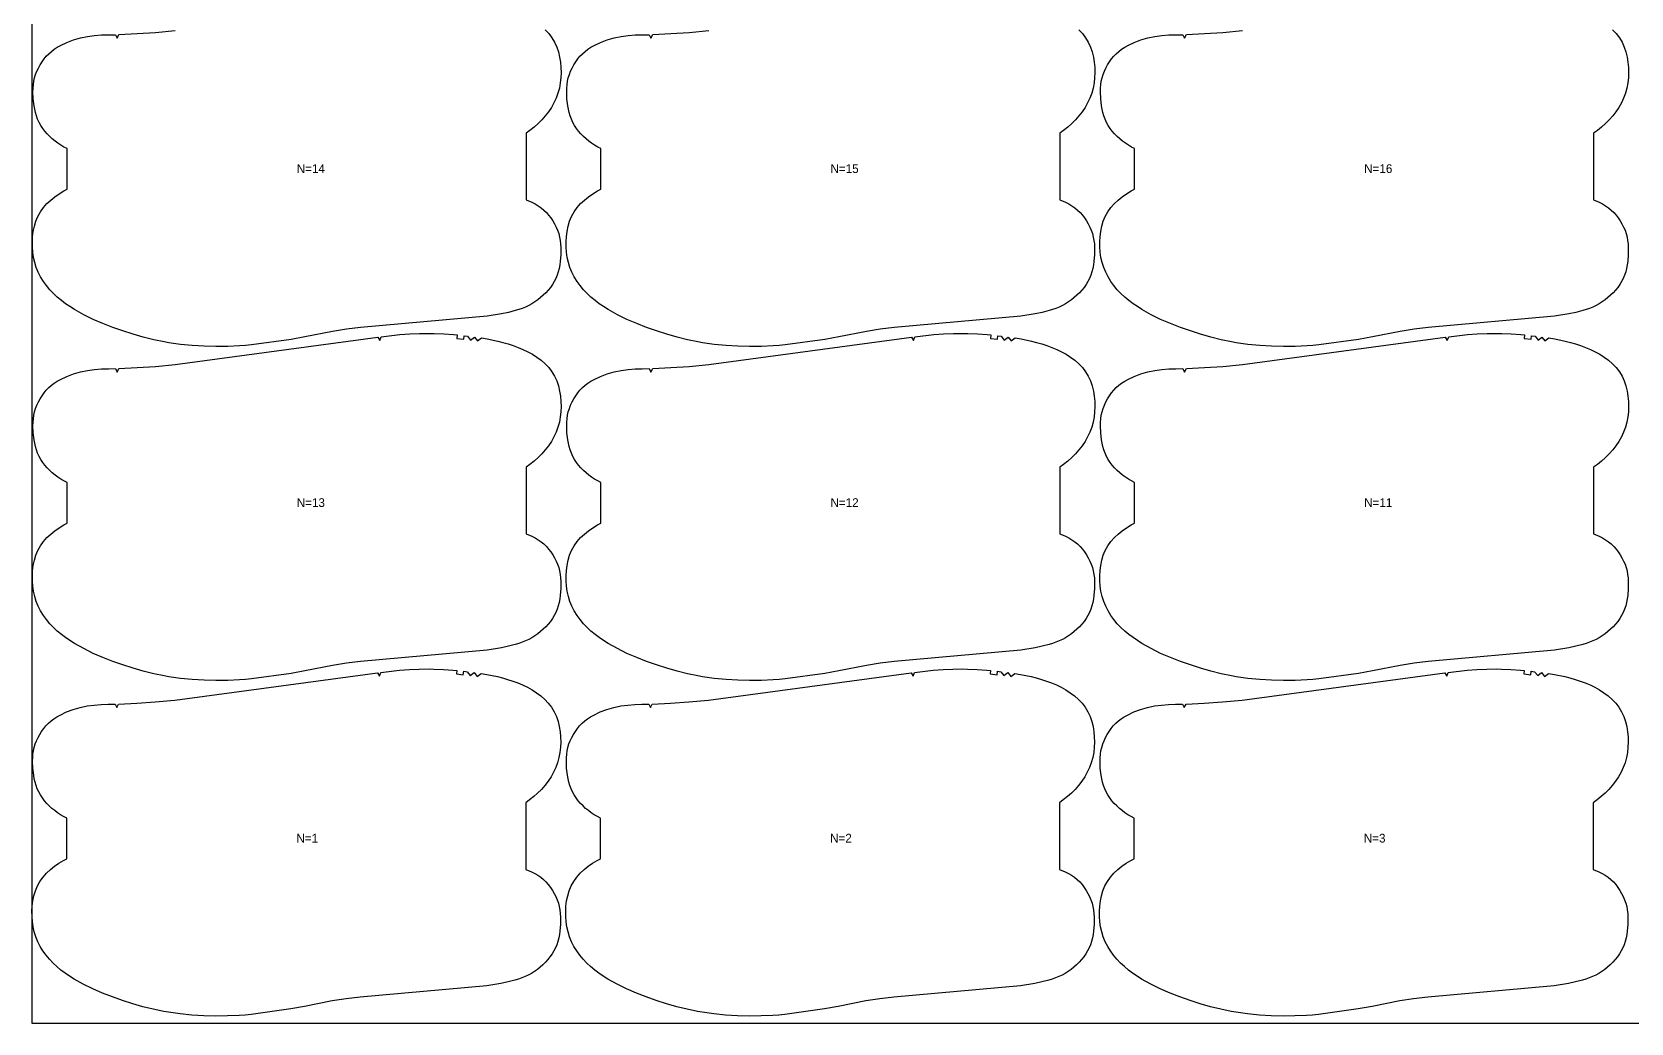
# Model space of a CAD drawing. Header units: inches. Extents: x 0 to 2044, y -95 to 1069.
# Drawn here: x 0 to 917, y -95 to 473 of the extents above; entities that cross this region are included whole.
import ezdxf

# ---------------------------------------------------------------- set-up
doc = ezdxf.new("R2010")
doc.units = ezdxf.units.IN

msp = doc.modelspace()

# ---------------------------------------------------------------- linework, layer by layer
at = {"layer": '1'}
for points in [[(-0.2087, -94.9028), (2044.4475, -94.9028), (2044.4475, 1069.0008), (-0.2087, 1069.0008), (-0.2087, -94.9028)], [(241.3655, 299.8598), (243.5704, 299.6671), (243.3197, 297.6828), (247.2881, 297.1814), (247.5389, 299.1656), (249.5231, 298.9149), (251.2566, 296.6799), (253.4915, 298.4134), (255.225, 296.1785), (257.46, 297.912), (260.8331, 297.3581), (266.8126, 296.1025), (269.7756, 295.3545), (272.7133, 294.5165), (275.6169, 293.58), (278.4787, 292.5288), (281.288, 291.3463), (284.03, 290.0212), (286.6851, 288.5459), (289.2383, 286.9099), (291.6732, 285.0983), (293.9493, 283.1032), (296.0263, 280.9206), (297.8661, 278.5361), (299.4096, 275.965), (300.65, 273.2332), (301.6047, 270.3964), (302.3072, 267.4871), (302.7872, 264.5329), (303.0633, 261.5547), (303.1471, 258.5719), (303.0283, 255.5821), (302.693, 252.6091), (302.1339, 249.6731), (301.3372, 246.7816), (300.3014, 243.9702), (299.035, 241.248), (297.5589, 238.6307), (295.889, 236.1193), (294.0451, 233.7294), (292.0429, 231.4677), (289.9012, 229.33), (287.6399, 227.3114), (285.2783, 225.406), (283.1471, 223.8367), (283.1471, 185.614), (286.372, 184.2006), (288.2011, 183.2526), (289.9688, 182.2103), (291.6518, 181.0579), (293.2269, 179.7797), (294.6753, 178.368), (296.0044, 176.8383), (297.2259, 175.2141), (298.3516, 173.5188), (299.3883, 171.7709), (300.3201, 169.9747), (301.1265, 168.1297), (301.7868, 166.2353), (302.2877, 164.2908), (302.6423, 162.3097), (302.8712, 160.3059), (302.9954, 158.2927), (302.9877, 154.268), (302.6604, 150.2573), (302.3792, 148.2627), (302.0023, 146.2836), (301.5092, 144.3327), (300.8794, 142.4228), (300.1064, 140.5832), (299.1911, 138.8004), (298.145, 137.0787), (296.9798, 135.4223), (295.707, 133.8355), (294.3384, 132.3225), (292.8855, 130.8876), (291.3599, 129.535), (289.7542, 128.2564), (288.086, 127.0731), (286.3552, 125.9916), (284.5617, 125.0187), (282.7076, 124.1579), (280.803, 123.3983), (278.8604, 122.7264), (276.8921, 122.1279), (272.9062, 121.1027), (268.8804, 120.2569), (260.762, 118.8645), (188.1992, 112.3132), (180.1569, 111.4199), (172.1578, 110.1943), (156.2889, 107.0355), (148.329, 105.5943), (125.5792, 102.4218), (122.2031, 102.0956), (118.8176, 101.8614), (112.0402, 101.5689), (105.2575, 101.5), (98.4734, 101.6628), (91.6999, 102.0675), (84.9535, 102.7397), (78.2358, 103.6915), (75.5511, 104.1673), (69.5669, 105.3985), (63.63, 106.8644), (57.7577, 108.5451), (51.9422, 110.4066), (46.1846, 112.4337), (40.4991, 114.6438), (34.8986, 117.0705), (29.4283, 119.7549), (24.1273, 122.738), (21.555, 124.3543), (19.0489, 126.0666), (16.6216, 127.8875), (14.2905, 129.8252), (12.0747, 131.886), (9.994, 134.0756), (8.067, 136.399), (6.3095, 138.85), (4.7421, 141.4135), (3.3804, 144.0893), (2.2461, 146.8625), (1.3479, 149.7241), (0.6856, 152.6385), (0.2456, 155.5979), (0.0215, 158.5817), (0, 161.5655), (0.1709, 164.5516), (0.5464, 167.5209), (1.1458, 170.4531), (1.9999, 173.3219), (3.1431, 176.0958), (4.595, 178.7197), (6.3495, 181.1676), (8.3482, 183.422), (10.5525, 185.4963), (12.922, 187.3926), (15.4159, 189.1176), (18.0173, 190.6856), (20, 191.7316), (20, 214.9799), (19.9678, 214.9935), (18.141, 215.9025), (16.3732, 216.9223), (14.6643, 218.046), (13.0145, 219.2672), (11.4421, 220.5651), (9.9395, 221.9479), (8.5184, 223.4117), (7.1905, 224.9526), (5.9675, 226.5669), (4.8614, 228.2506), (3.8837, 230), (3.0463, 231.8112), (2.3496, 233.6977), (1.7879, 235.63), (1.3414, 237.5945), (0.99, 239.578), (0.5215, 243.5746), (0.3719, 247.5965), (0.425, 249.6129), (0.5831, 251.6236), (0.8675, 253.6158), (1.2995, 255.5768), (1.8926, 257.4934), (2.6334, 259.3657), (3.5013, 261.1936), (4.4757, 262.977), (5.5409, 264.711), (6.7044, 266.3772), (7.9787, 267.9528), (9.3764, 269.4148), (10.9054, 270.7477), (12.5467, 271.9588), (14.2766, 273.0628), (16.0711, 274.0747), (19.7778, 275.8577), (23.6167, 277.3292), (27.5572, 278.4857), (31.5688, 279.3236), (35.5582, 279.8468), (39.577, 280.1346), (43.6159, 280.2633), (47.6653, 280.3094), (48.6137, 278.3378), (49.6692, 280.3877), (60.1296, 280.8995), (70.5804, 281.5795), (81.842, 282.6214), (198.0418, 298.3341), (199.151, 296.453), (200.0273, 298.5717), (210.7564, 299.8005), (216.3901, 300.2653), (222.0386, 300.463), (227.6961, 300.5008), (230.4248, 300.4629), (235.8973, 300.2014), (241.3655, 299.8598)], [(547.3485, 299.8598), (549.5534, 299.6671), (549.3027, 297.6828), (553.2711, 297.1814), (553.5219, 299.1656), (555.5061, 298.9149), (557.2396, 296.6799), (559.4745, 298.4134), (561.208, 296.1785), (563.443, 297.912), (566.8161, 297.3581), (572.7956, 296.1025), (575.7586, 295.3545), (578.6963, 294.5165), (581.5999, 293.58), (584.4617, 292.5288), (587.271, 291.3463), (590.013, 290.0212), (592.6681, 288.5459), (595.2213, 286.9099), (597.6562, 285.0983), (599.9323, 283.1032), (602.0093, 280.9206), (603.8491, 278.5361), (605.3926, 275.965), (606.633, 273.2332), (607.5877, 270.3964), (608.2902, 267.4871), (608.7702, 264.5329), (609.0463, 261.5547), (609.1301, 258.5719), (609.0113, 255.5821), (608.676, 252.6091), (608.1169, 249.6731), (607.3202, 246.7816), (606.2844, 243.9702), (605.018, 241.248), (603.5419, 238.6307), (601.872, 236.1193), (600.0281, 233.7294), (598.0259, 231.4677), (595.8842, 229.33), (593.6229, 227.3114), (591.2613, 225.406), (589.1301, 223.8367), (589.1301, 185.614), (592.355, 184.2006), (594.1841, 183.2526), (595.9518, 182.2103), (597.6348, 181.0579), (599.2099, 179.7797), (600.6583, 178.368), (601.9874, 176.8383), (603.2089, 175.2141), (604.3346, 173.5188), (605.3713, 171.7709), (606.3031, 169.9747), (607.1095, 168.1297), (607.7698, 166.2353), (608.2707, 164.2908), (608.6253, 162.3097), (608.8542, 160.3059), (608.9784, 158.2927), (608.9707, 154.268), (608.6434, 150.2573), (608.3622, 148.2627), (607.9853, 146.2836), (607.4922, 144.3327), (606.8624, 142.4228), (606.0894, 140.5832), (605.1741, 138.8004), (604.128, 137.0787), (602.9628, 135.4223), (601.69, 133.8355), (600.3214, 132.3225), (598.8685, 130.8876), (597.3429, 129.535), (595.7372, 128.2564), (594.069, 127.0731), (592.3382, 125.9916), (590.5447, 125.0187), (588.6906, 124.1579), (586.786, 123.3983), (584.8434, 122.7264), (582.8751, 122.1279), (578.8892, 121.1027), (574.8634, 120.2569), (566.745, 118.8645), (494.1822, 112.3132), (486.1399, 111.4199), (478.1408, 110.1943), (462.2719, 107.0355), (454.312, 105.5943), (431.5622, 102.4218), (428.1861, 102.0956), (424.8006, 101.8614), (418.0232, 101.5689), (411.2405, 101.5), (404.4564, 101.6628), (397.6829, 102.0675), (390.9365, 102.7397), (384.2188, 103.6915), (381.5341, 104.1673), (375.5499, 105.3985), (369.613, 106.8644), (363.7407, 108.5451), (357.9252, 110.4066), (352.1676, 112.4337), (346.4821, 114.6438), (340.8816, 117.0705), (335.4113, 119.7549), (330.1103, 122.738), (327.538, 124.3543), (325.0319, 126.0666), (322.6046, 127.8875), (320.2735, 129.8252), (318.0577, 131.886), (315.977, 134.0756), (314.05, 136.399), (312.2925, 138.85), (310.7251, 141.4135), (309.3634, 144.0893), (308.2291, 146.8625), (307.3309, 149.7241), (306.6686, 152.6385), (306.2286, 155.5979), (306.0045, 158.5817), (305.983, 161.5655), (306.1539, 164.5516), (306.5294, 167.5209), (307.1288, 170.4531), (307.9829, 173.3219), (309.1261, 176.0958), (310.578, 178.7197), (312.3325, 181.1676), (314.3312, 183.422), (316.5355, 185.4963), (318.905, 187.3926), (321.3989, 189.1176), (324.0003, 190.6856), (325.983, 191.7316), (325.983, 214.9799), (325.9508, 214.9935), (324.124, 215.9025), (322.3562, 216.9223), (320.6473, 218.046), (318.9975, 219.2672), (317.4251, 220.5651), (315.9225, 221.9479), (314.5014, 223.4117), (313.1735, 224.9526), (311.9505, 226.5669), (310.8444, 228.2506), (309.8667, 230), (309.0293, 231.8112), (308.3326, 233.6977), (307.7709, 235.63), (307.3244, 237.5945), (306.973, 239.578), (306.5045, 243.5746), (306.3549, 247.5965), (306.408, 249.6129), (306.5661, 251.6236), (306.8505, 253.6158), (307.2825, 255.5768), (307.8756, 257.4934), (308.6164, 259.3657), (309.4843, 261.1936), (310.4587, 262.977), (311.5239, 264.711), (312.6874, 266.3772), (313.9617, 267.9528), (315.3594, 269.4148), (316.8884, 270.7477), (318.5297, 271.9588), (320.2596, 273.0628), (322.0541, 274.0747), (325.7608, 275.8577), (329.5997, 277.3292), (333.5402, 278.4857), (337.5518, 279.3236), (341.5412, 279.8468), (345.56, 280.1346), (349.5989, 280.2633), (353.6483, 280.3094), (354.5967, 278.3378), (355.6522, 280.3877), (366.1126, 280.8995), (376.5634, 281.5795), (387.825, 282.6214), (504.0248, 298.3341), (505.134, 296.453), (506.0103, 298.5717), (516.7394, 299.8005), (522.3731, 300.2653), (528.0216, 300.463), (533.6791, 300.5008), (536.4078, 300.4629), (541.8803, 300.2014), (547.3485, 299.8598)], [(853.3315, 299.8598), (855.5364, 299.6671), (855.2857, 297.6828), (859.2541, 297.1814), (859.5049, 299.1656), (861.4891, 298.9149), (863.2226, 296.6799), (865.4575, 298.4134), (867.191, 296.1785), (869.426, 297.912), (872.7991, 297.3581), (878.7786, 296.1025), (881.7416, 295.3545), (884.6793, 294.5165), (887.5829, 293.58), (890.4447, 292.5288), (893.254, 291.3463), (895.996, 290.0212), (898.6511, 288.5459), (901.2043, 286.9099), (903.6392, 285.0983), (905.9153, 283.1032), (907.9923, 280.9206), (909.8321, 278.5361), (911.3756, 275.965), (912.616, 273.2332), (913.5707, 270.3964), (914.2732, 267.4871), (914.7532, 264.5329), (915.0293, 261.5547), (915.1131, 258.5719), (914.9943, 255.5821), (914.659, 252.6091), (914.0999, 249.6731), (913.3032, 246.7816), (912.2674, 243.9702), (911.001, 241.248), (909.5249, 238.6307), (907.855, 236.1193), (906.0111, 233.7294), (904.0089, 231.4677), (901.8672, 229.33), (899.6059, 227.3114), (897.2443, 225.406), (895.1131, 223.8367), (895.1131, 185.614), (898.338, 184.2006), (900.1671, 183.2526), (901.9348, 182.2103), (903.6178, 181.0579), (905.1929, 179.7797), (906.6413, 178.368), (907.9704, 176.8383), (909.1919, 175.2141), (910.3176, 173.5188), (911.3543, 171.7709), (912.2861, 169.9747), (913.0925, 168.1297), (913.7528, 166.2353), (914.2537, 164.2908), (914.6083, 162.3097), (914.8372, 160.3059), (914.9614, 158.2927), (914.9537, 154.268), (914.6264, 150.2573), (914.3452, 148.2627), (913.9683, 146.2836), (913.4752, 144.3327), (912.8454, 142.4228), (912.0724, 140.5832), (911.1571, 138.8004), (910.111, 137.0787), (908.9458, 135.4223), (907.673, 133.8355), (906.3044, 132.3225), (904.8515, 130.8876), (903.3259, 129.535), (901.7202, 128.2564), (900.052, 127.0731), (898.3212, 125.9916), (896.5277, 125.0187), (894.6736, 124.1579), (892.769, 123.3983), (890.8264, 122.7264), (888.8581, 122.1279), (884.8722, 121.1027), (880.8464, 120.2569), (872.728, 118.8645), (800.1652, 112.3132), (792.1229, 111.4199), (784.1238, 110.1943), (768.2549, 107.0355), (760.295, 105.5943), (737.5452, 102.4218), (734.1691, 102.0956), (730.7836, 101.8614), (724.0062, 101.5689), (717.2235, 101.5), (710.4394, 101.6628), (703.6659, 102.0675), (696.9195, 102.7397), (690.2018, 103.6915), (687.5171, 104.1673), (681.5329, 105.3985), (675.596, 106.8644), (669.7237, 108.5451), (663.9082, 110.4066), (658.1506, 112.4337), (652.4651, 114.6438), (646.8646, 117.0705), (641.3943, 119.7549), (636.0933, 122.738), (633.521, 124.3543), (631.0149, 126.0666), (628.5876, 127.8875), (626.2565, 129.8252), (624.0407, 131.886), (621.96, 134.0756), (620.033, 136.399), (618.2755, 138.85), (616.7081, 141.4135), (615.3464, 144.0893), (614.2121, 146.8625), (613.3139, 149.7241), (612.6516, 152.6385), (612.2116, 155.5979), (611.9875, 158.5817), (611.966, 161.5655), (612.1369, 164.5516), (612.5124, 167.5209), (613.1118, 170.4531), (613.9659, 173.3219), (615.1091, 176.0958), (616.561, 178.7197), (618.3155, 181.1676), (620.3142, 183.422), (622.5185, 185.4963), (624.888, 187.3926), (627.3819, 189.1176), (629.9833, 190.6856), (631.966, 191.7316), (631.966, 214.9799), (631.9338, 214.9935), (630.107, 215.9025), (628.3392, 216.9223), (626.6303, 218.046), (624.9805, 219.2672), (623.4081, 220.5651), (621.9055, 221.9479), (620.4844, 223.4117), (619.1565, 224.9526), (617.9335, 226.5669), (616.8274, 228.2506), (615.8497, 230), (615.0123, 231.8112), (614.3156, 233.6977), (613.7539, 235.63), (613.3074, 237.5945), (612.956, 239.578), (612.4875, 243.5746), (612.3379, 247.5965), (612.391, 249.6129), (612.5491, 251.6236), (612.8335, 253.6158), (613.2655, 255.5768), (613.8586, 257.4934), (614.5994, 259.3657), (615.4673, 261.1936), (616.4417, 262.977), (617.5069, 264.711), (618.6704, 266.3772), (619.9447, 267.9528), (621.3424, 269.4148), (622.8714, 270.7477), (624.5127, 271.9588), (626.2426, 273.0628), (628.0371, 274.0747), (631.7438, 275.8577), (635.5827, 277.3292), (639.5232, 278.4857), (643.5348, 279.3236), (647.5242, 279.8468), (651.543, 280.1346), (655.5819, 280.2633), (659.6313, 280.3094), (660.5797, 278.3378), (661.6352, 280.3877), (672.0956, 280.8995), (682.5464, 281.5795), (693.808, 282.6214), (810.0078, 298.3341), (811.117, 296.453), (811.9933, 298.5717), (822.7224, 299.8005), (828.3561, 300.2653), (834.0046, 300.463), (839.6621, 300.5008), (842.3908, 300.4629), (847.8633, 300.2014), (853.3315, 299.8598)], [(241.1568, 107.457), (243.3617, 107.2642), (243.111, 105.28), (247.0794, 104.7785), (247.3302, 106.7628), (249.3144, 106.512), (251.0479, 104.2771), (253.2828, 106.0106), (255.0163, 103.7756), (257.2513, 105.5091), (260.6244, 104.9553), (266.6039, 103.6996), (269.5669, 102.9516), (272.5046, 102.1137), (275.4082, 101.1772), (278.27, 100.1259), (281.0793, 98.9435), (283.8213, 97.6184), (286.4765, 96.1431), (289.0296, 94.5071), (291.4645, 92.6955), (293.7406, 90.7003), (295.8176, 88.5177), (297.6574, 86.1333), (299.2009, 83.5622), (300.4413, 80.8304), (301.396, 77.9935), (302.0985, 75.0843), (302.5785, 72.1301), (302.8546, 69.1519), (302.9384, 66.1691), (302.8196, 63.1793), (302.4843, 60.2062), (301.9252, 57.2703), (301.1285, 54.3788), (300.0927, 51.5673), (298.8263, 48.8452), (297.3502, 46.2279), (295.6803, 43.7165), (293.8364, 41.3266), (291.8342, 39.0649), (289.6925, 36.9272), (287.4312, 34.9085), (285.0696, 33.0031), (282.9384, 31.4339), (282.9384, -6.7888), (286.1633, -8.2022), (287.9924, -9.1502), (289.7601, -10.1925), (291.4431, -11.3449), (293.0182, -12.6231), (294.4666, -14.0349), (295.7957, -15.5645), (297.0172, -17.1887), (298.1429, -18.8841), (299.1796, -20.6319), (300.1114, -22.4281), (300.9178, -24.2731), (301.5781, -26.1675), (302.079, -28.1121), (302.4336, -30.0931), (302.6625, -32.097), (302.7867, -34.1102), (302.779, -38.1349), (302.4517, -42.1455), (302.1705, -44.1401), (301.7936, -46.1192), (301.3005, -48.0701), (300.6707, -49.9801), (299.8977, -51.8197), (298.9824, -53.6024), (297.9363, -55.3241), (296.7711, -56.9805), (295.4983, -58.5673), (294.1297, -60.0803), (292.6768, -61.5153), (291.1512, -62.8678), (289.5455, -64.1464), (287.8773, -65.3297), (286.1465, -66.4113), (284.353, -67.3841), (282.4989, -68.245), (280.5943, -69.0045), (278.6517, -69.6765), (276.6834, -70.275), (272.6975, -71.3001), (268.6717, -72.1459), (260.5533, -73.5383), (187.9906, -80.0897), (179.9482, -80.9829), (171.9491, -82.2086), (156.0803, -85.3673), (148.1203, -86.8085), (125.3705, -89.981), (121.9944, -90.3073), (118.6089, -90.5414), (111.8315, -90.8339), (105.0488, -90.9028), (98.2647, -90.74), (91.4912, -90.3353), (84.7448, -89.6632), (78.0271, -88.7114), (75.3424, -88.2355), (69.3582, -87.0043), (63.4213, -85.5384), (57.549, -83.8577), (51.7335, -81.9962), (45.9759, -79.9691), (40.2904, -77.759), (34.6899, -75.3323), (29.2196, -72.6479), (23.9186, -69.6648), (21.3463, -68.0485), (18.8402, -66.3362), (16.4129, -64.5153), (14.0818, -62.5777), (11.866, -60.5169), (9.7853, -58.3272), (7.8583, -56.0038), (6.1008, -53.5529), (4.5334, -50.9893), (3.1717, -48.3135), (2.0374, -45.5403), (1.1392, -42.6787), (0.4769, -39.7643), (0.0369, -36.8049), (-0.1872, -33.8212), (-0.2087, -30.8373), (-0.0378, -27.8512), (0.3377, -24.8819), (0.9372, -21.9497), (1.7912, -19.0809), (2.9344, -16.3071), (4.3863, -13.6831), (6.1408, -11.2353), (8.1395, -8.9808), (10.3438, -6.9066), (12.7133, -5.0103), (15.2072, -3.2852), (17.8086, -1.7172), (19.7913, -0.6712), (19.7913, 22.5771), (19.7591, 22.5906), (17.9323, 23.4996), (16.1645, 24.5194), (14.4556, 25.6432), (12.8058, 26.8643), (11.2334, 28.1623), (9.7308, 29.545), (8.3097, 31.0088), (6.9818, 32.5498), (5.7588, 34.164), (4.6527, 35.8478), (3.675, 37.5971), (2.8376, 39.4083), (2.1409, 41.2949), (1.5792, 43.2271), (1.1327, 45.1917), (0.7813, 47.1752), (0.3128, 51.1718), (0.1632, 55.1937), (0.2163, 57.21), (0.3744, 59.2207), (0.6588, 61.213), (1.0908, 63.174), (1.6839, 65.0905), (2.4247, 66.9628), (3.2926, 68.7908), (4.267, 70.5741), (5.3322, 72.3081), (6.4957, 73.9744), (7.77, 75.55), (9.1677, 77.012), (10.6967, 78.3449), (12.338, 79.5559), (14.0679, 80.66), (15.8624, 81.6718), (19.5691, 83.4548), (23.408, 84.9264), (27.3485, 86.0829), (31.3601, 86.9208), (35.3495, 87.4439), (39.3683, 87.7317), (43.4073, 87.8605), (47.4566, 87.9066), (48.405, 85.9349), (49.4605, 87.9849), (59.9209, 88.4967), (70.3717, 89.1767), (81.6333, 90.2186), (197.8331, 105.9313), (198.9423, 104.0501), (199.8186, 106.1689), (210.5477, 107.3977), (216.1814, 107.8625), (221.8299, 108.0602), (227.4874, 108.098), (230.2161, 108.0601), (235.6886, 107.7986), (241.1568, 107.457)], [(547.1398, 107.457), (549.3447, 107.2642), (549.094, 105.28), (553.0624, 104.7785), (553.3132, 106.7628), (555.2974, 106.512), (557.0309, 104.2771), (559.2658, 106.0106), (560.9993, 103.7756), (563.2343, 105.5091), (566.6074, 104.9553), (572.5869, 103.6996), (575.5499, 102.9516), (578.4876, 102.1137), (581.3912, 101.1772), (584.253, 100.1259), (587.0623, 98.9435), (589.8043, 97.6184), (592.4595, 96.1431), (595.0126, 94.5071), (597.4475, 92.6955), (599.7236, 90.7003), (601.8006, 88.5177), (603.6404, 86.1333), (605.1839, 83.5622), (606.4243, 80.8304), (607.379, 77.9935), (608.0815, 75.0843), (608.5615, 72.1301), (608.8376, 69.1519), (608.9214, 66.1691), (608.8026, 63.1793), (608.4673, 60.2062), (607.9082, 57.2703), (607.1115, 54.3788), (606.0757, 51.5673), (604.8093, 48.8452), (603.3332, 46.2279), (601.6633, 43.7165), (599.8194, 41.3266), (597.8172, 39.0649), (595.6755, 36.9272), (593.4142, 34.9085), (591.0526, 33.0031), (588.9214, 31.4339), (588.9214, -6.7888), (592.1463, -8.2022), (593.9754, -9.1502), (595.7431, -10.1925), (597.4261, -11.3449), (599.0012, -12.6231), (600.4496, -14.0349), (601.7787, -15.5645), (603.0002, -17.1887), (604.1259, -18.8841), (605.1626, -20.6319), (606.0944, -22.4281), (606.9008, -24.2731), (607.5611, -26.1675), (608.062, -28.1121), (608.4166, -30.0931), (608.6455, -32.097), (608.7697, -34.1102), (608.762, -38.1349), (608.4347, -42.1455), (608.1535, -44.1401), (607.7766, -46.1192), (607.2835, -48.0701), (606.6537, -49.9801), (605.8807, -51.8197), (604.9654, -53.6024), (603.9193, -55.3241), (602.7541, -56.9805), (601.4813, -58.5673), (600.1127, -60.0803), (598.6598, -61.5153), (597.1342, -62.8678), (595.5285, -64.1464), (593.8603, -65.3297), (592.1295, -66.4113), (590.336, -67.3841), (588.4819, -68.245), (586.5773, -69.0045), (584.6347, -69.6765), (582.6664, -70.275), (578.6805, -71.3001), (574.6547, -72.1459), (566.5363, -73.5383), (493.9736, -80.0897), (485.9312, -80.9829), (477.9321, -82.2086), (462.0633, -85.3673), (454.1033, -86.8085), (431.3535, -89.981), (427.9774, -90.3073), (424.5919, -90.5414), (417.8145, -90.8339), (411.0318, -90.9028), (404.2477, -90.74), (397.4742, -90.3353), (390.7278, -89.6632), (384.0101, -88.7114), (381.3254, -88.2355), (375.3412, -87.0043), (369.4043, -85.5384), (363.532, -83.8577), (357.7165, -81.9962), (351.9589, -79.9691), (346.2734, -77.759), (340.6729, -75.3323), (335.2026, -72.6479), (329.9016, -69.6648), (327.3293, -68.0485), (324.8232, -66.3362), (322.3959, -64.5153), (320.0648, -62.5777), (317.849, -60.5169), (315.7683, -58.3272), (313.8413, -56.0038), (312.0838, -53.5529), (310.5164, -50.9893), (309.1547, -48.3135), (308.0204, -45.5403), (307.1222, -42.6787), (306.4599, -39.7643), (306.0199, -36.8049), (305.7958, -33.8212), (305.7743, -30.8373), (305.9452, -27.8512), (306.3207, -24.8819), (306.9202, -21.9497), (307.7742, -19.0809), (308.9174, -16.3071), (310.3693, -13.6831), (312.1238, -11.2353), (314.1225, -8.9808), (316.3268, -6.9066), (318.6963, -5.0103), (321.1902, -3.2852), (323.7916, -1.7172), (325.7743, -0.6712), (325.7743, 22.5771), (325.7421, 22.5906), (323.9153, 23.4996), (322.1475, 24.5194), (320.4386, 25.6432), (318.7888, 26.8643), (317.2164, 28.1623), (315.7138, 29.545), (314.2927, 31.0088), (312.9648, 32.5498), (311.7418, 34.164), (310.6357, 35.8478), (309.658, 37.5971), (308.8206, 39.4083), (308.1239, 41.2949), (307.5622, 43.2271), (307.1157, 45.1917), (306.7643, 47.1752), (306.2958, 51.1718), (306.1462, 55.1937), (306.1993, 57.21), (306.3574, 59.2207), (306.6418, 61.213), (307.0738, 63.174), (307.6669, 65.0905), (308.4077, 66.9628), (309.2756, 68.7908), (310.25, 70.5741), (311.3152, 72.3081), (312.4787, 73.9744), (313.753, 75.55), (315.1507, 77.012), (316.6797, 78.3449), (318.321, 79.5559), (320.0509, 80.66), (321.8454, 81.6718), (325.5521, 83.4548), (329.391, 84.9264), (333.3315, 86.0829), (337.3431, 86.9208), (341.3325, 87.4439), (345.3513, 87.7317), (349.3903, 87.8605), (353.4396, 87.9066), (354.388, 85.9349), (355.4435, 87.9849), (365.9039, 88.4967), (376.3547, 89.1767), (387.6163, 90.2186), (503.8161, 105.9313), (504.9253, 104.0501), (505.8016, 106.1689), (516.5307, 107.3977), (522.1644, 107.8625), (527.8129, 108.0602), (533.4704, 108.098), (536.1991, 108.0601), (541.6716, 107.7986), (547.1398, 107.457)], [(853.1228, 107.457), (855.3277, 107.2642), (855.077, 105.28), (859.0454, 104.7785), (859.2962, 106.7628), (861.2804, 106.512), (863.0139, 104.2771), (865.2488, 106.0106), (866.9823, 103.7756), (869.2173, 105.5091), (872.5904, 104.9553), (878.5699, 103.6996), (881.5329, 102.9516), (884.4706, 102.1137), (887.3742, 101.1772), (890.236, 100.1259), (893.0453, 98.9435), (895.7873, 97.6184), (898.4425, 96.1431), (900.9956, 94.5071), (903.4305, 92.6955), (905.7066, 90.7003), (907.7836, 88.5177), (909.6234, 86.1333), (911.1669, 83.5622), (912.4073, 80.8304), (913.362, 77.9935), (914.0645, 75.0843), (914.5445, 72.1301), (914.8206, 69.1519), (914.9044, 66.1691), (914.7856, 63.1793), (914.4503, 60.2062), (913.8912, 57.2703), (913.0945, 54.3788), (912.0587, 51.5673), (910.7923, 48.8452), (909.3162, 46.2279), (907.6463, 43.7165), (905.8024, 41.3266), (903.8002, 39.0649), (901.6585, 36.9272), (899.3972, 34.9085), (897.0356, 33.0031), (894.9044, 31.4339), (894.9044, -6.7888), (898.1293, -8.2022), (899.9584, -9.1502), (901.7261, -10.1925), (903.4091, -11.3449), (904.9842, -12.6231), (906.4326, -14.0349), (907.7617, -15.5645), (908.9832, -17.1887), (910.1089, -18.8841), (911.1456, -20.6319), (912.0774, -22.4281), (912.8838, -24.2731), (913.5441, -26.1675), (914.045, -28.1121), (914.3996, -30.0931), (914.6285, -32.097), (914.7527, -34.1102), (914.745, -38.1349), (914.4177, -42.1455), (914.1365, -44.1401), (913.7596, -46.1192), (913.2665, -48.0701), (912.6367, -49.9801), (911.8637, -51.8197), (910.9484, -53.6024), (909.9023, -55.3241), (908.7371, -56.9805), (907.4643, -58.5673), (906.0957, -60.0803), (904.6428, -61.5153), (903.1172, -62.8678), (901.5115, -64.1464), (899.8433, -65.3297), (898.1125, -66.4113), (896.319, -67.3841), (894.4649, -68.245), (892.5603, -69.0045), (890.6177, -69.6765), (888.6494, -70.275), (884.6635, -71.3001), (880.6377, -72.1459), (872.5193, -73.5383), (799.9566, -80.0897), (791.9142, -80.9829), (783.9151, -82.2086), (768.0463, -85.3673), (760.0863, -86.8085), (737.3365, -89.981), (733.9604, -90.3073), (730.5749, -90.5414), (723.7975, -90.8339), (717.0148, -90.9028), (710.2307, -90.74), (703.4572, -90.3353), (696.7108, -89.6632), (689.9931, -88.7114), (687.3084, -88.2355), (681.3242, -87.0043), (675.3873, -85.5384), (669.515, -83.8577), (663.6995, -81.9962), (657.9419, -79.9691), (652.2564, -77.759), (646.6559, -75.3323), (641.1856, -72.6479), (635.8846, -69.6648), (633.3123, -68.0485), (630.8062, -66.3362), (628.3789, -64.5153), (626.0478, -62.5777), (623.832, -60.5169), (621.7513, -58.3272), (619.8243, -56.0038), (618.0668, -53.5529), (616.4994, -50.9893), (615.1377, -48.3135), (614.0034, -45.5403), (613.1052, -42.6787), (612.4429, -39.7643), (612.0029, -36.8049), (611.7788, -33.8212), (611.7573, -30.8373), (611.9282, -27.8512), (612.3037, -24.8819), (612.9032, -21.9497), (613.7572, -19.0809), (614.9004, -16.3071), (616.3523, -13.6831), (618.1068, -11.2353), (620.1055, -8.9808), (622.3098, -6.9066), (624.6793, -5.0103), (627.1732, -3.2852), (629.7746, -1.7172), (631.7573, -0.6712), (631.7573, 22.5771), (631.7251, 22.5906), (629.8983, 23.4996), (628.1305, 24.5194), (626.4216, 25.6432), (624.7718, 26.8643), (623.1994, 28.1623), (621.6968, 29.545), (620.2757, 31.0088), (618.9478, 32.5498), (617.7248, 34.164), (616.6187, 35.8478), (615.641, 37.5971), (614.8036, 39.4083), (614.1069, 41.2949), (613.5452, 43.2271), (613.0987, 45.1917), (612.7473, 47.1752), (612.2788, 51.1718), (612.1292, 55.1937), (612.1823, 57.21), (612.3404, 59.2207), (612.6248, 61.213), (613.0568, 63.174), (613.6499, 65.0905), (614.3907, 66.9628), (615.2586, 68.7908), (616.233, 70.5741), (617.2982, 72.3081), (618.4617, 73.9744), (619.736, 75.55), (621.1337, 77.012), (622.6627, 78.3449), (624.304, 79.5559), (626.0339, 80.66), (627.8284, 81.6718), (631.5351, 83.4548), (635.374, 84.9264), (639.3145, 86.0829), (643.3261, 86.9208), (647.3155, 87.4439), (651.3343, 87.7317), (655.3733, 87.8605), (659.4226, 87.9066), (660.371, 85.9349), (661.4265, 87.9849), (671.8869, 88.4967), (682.3377, 89.1767), (693.5993, 90.2186), (809.7991, 105.9313), (810.9083, 104.0501), (811.7846, 106.1689), (822.5137, 107.3977), (828.1474, 107.8625), (833.7959, 108.0602), (839.4534, 108.098), (842.1821, 108.0601), (847.6546, 107.7986), (853.1228, 107.457)]]:
    msp.add_lwpolyline(points, close=True, dxfattribs=at)
for points in [[(293.9493, 474.6032), (296.0263, 472.4206), (297.8661, 470.0361), (299.4096, 467.465), (300.65, 464.7332), (301.6047, 461.8964), (302.3072, 458.9871), (302.7872, 456.0329), (303.0633, 453.0547), (303.1471, 450.0719), (303.0283, 447.0821), (302.693, 444.1091), (302.1339, 441.1731), (301.3372, 438.2816), (300.3014, 435.4702), (299.035, 432.748), (297.5589, 430.1307), (295.889, 427.6193), (294.0451, 425.2294), (292.0429, 422.9677), (289.9012, 420.83), (287.6399, 418.8114), (285.2783, 416.906), (283.1471, 415.3367), (283.1471, 377.114), (286.372, 375.7006), (288.2011, 374.7526), (289.9688, 373.7103), (291.6518, 372.5579), (293.2269, 371.2797), (294.6753, 369.868), (296.0044, 368.3383), (297.2259, 366.7141), (298.3516, 365.0188), (299.3883, 363.2709), (300.3201, 361.4747), (301.1265, 359.6297), (301.7868, 357.7353), (302.2877, 355.7908), (302.6423, 353.8097), (302.8712, 351.8059), (302.9954, 349.7927), (302.9877, 345.768), (302.6604, 341.7573), (302.3792, 339.7627), (302.0023, 337.7836), (301.5092, 335.8327), (300.8794, 333.9228), (300.1064, 332.0832), (299.1911, 330.3004), (298.145, 328.5787), (296.9798, 326.9223), (295.707, 325.3355), (294.3384, 323.8225), (292.8855, 322.3876), (291.3599, 321.035), (289.7542, 319.7564), (288.086, 318.5731), (286.3552, 317.4916), (284.5617, 316.5187), (282.7076, 315.6579), (280.803, 314.8983), (278.8604, 314.2264), (276.8921, 313.6279), (272.9062, 312.6027), (268.8804, 311.7569), (260.762, 310.3645), (188.1992, 303.8132), (180.1569, 302.9199), (172.1578, 301.6943), (156.2889, 298.5355), (148.329, 297.0943), (125.5792, 293.9218), (122.2031, 293.5956), (118.8176, 293.3614), (112.0402, 293.0689), (105.2575, 293), (98.4734, 293.1628), (91.6999, 293.5675), (84.9535, 294.2397), (78.2358, 295.1915), (75.5511, 295.6673), (69.5669, 296.8985), (63.63, 298.3644), (57.7577, 300.0451), (51.9422, 301.9066), (46.1846, 303.9337), (40.4991, 306.1438), (34.8986, 308.5705), (29.4283, 311.2549), (24.1273, 314.238), (21.555, 315.8543), (19.0489, 317.5666), (16.6216, 319.3875), (14.2905, 321.3252), (12.0747, 323.386), (9.994, 325.5756), (8.067, 327.899), (6.3095, 330.35), (4.7421, 332.9135), (3.3804, 335.5893), (2.2461, 338.3625), (1.3479, 341.2241), (0.6856, 344.1385), (0.2456, 347.0979), (0.0215, 350.0817), (0, 353.0655), (0.1709, 356.0516), (0.5464, 359.0209), (1.1458, 361.9531), (1.9999, 364.8219), (3.1431, 367.5958), (4.595, 370.2197), (6.3495, 372.6676), (8.3482, 374.922), (10.5525, 376.9963), (12.922, 378.8926), (15.4159, 380.6176), (18.0173, 382.1856), (20, 383.2316), (20, 406.4799), (19.9678, 406.4935), (18.141, 407.4025), (16.3732, 408.4223), (14.6643, 409.546), (13.0145, 410.7672), (11.4421, 412.0651), (9.9395, 413.4479), (8.5184, 414.9117), (7.1905, 416.4526), (5.9675, 418.0669), (4.8614, 419.7506), (3.8837, 421.5), (3.0463, 423.3112), (2.3496, 425.1977), (1.7879, 427.13), (1.3414, 429.0945), (0.99, 431.078), (0.5215, 435.0746), (0.3719, 439.0965), (0.425, 441.1129), (0.5831, 443.1236), (0.8675, 445.1158), (1.2995, 447.0768), (1.8926, 448.9934), (2.6334, 450.8657), (3.5013, 452.6936), (4.4757, 454.477), (5.5409, 456.211), (6.7044, 457.8772), (7.9787, 459.4528), (9.3764, 460.9148), (10.9054, 462.2477), (12.5467, 463.4588), (14.2766, 464.5628), (16.0711, 465.5747), (19.7778, 467.3577), (23.6167, 468.8292), (27.5572, 469.9857), (31.5688, 470.8236), (35.5582, 471.3468), (39.577, 471.6346), (43.6159, 471.7633), (47.6653, 471.8094), (48.6137, 469.8378), (49.6692, 471.8877), (60.1296, 472.3995), (70.5804, 473.0795), (81.842, 474.1214)], [(599.9323, 474.6032), (602.0093, 472.4206), (603.8491, 470.0361), (605.3926, 467.465), (606.633, 464.7332), (607.5877, 461.8964), (608.2902, 458.9871), (608.7702, 456.0329), (609.0463, 453.0547), (609.1301, 450.0719), (609.0113, 447.0821), (608.676, 444.1091), (608.1169, 441.1731), (607.3202, 438.2816), (606.2844, 435.4702), (605.018, 432.748), (603.5419, 430.1307), (601.872, 427.6193), (600.0281, 425.2294), (598.0259, 422.9677), (595.8842, 420.83), (593.6229, 418.8114), (591.2613, 416.906), (589.1301, 415.3367), (589.1301, 377.114), (592.355, 375.7006), (594.1841, 374.7526), (595.9518, 373.7103), (597.6348, 372.5579), (599.2099, 371.2797), (600.6583, 369.868), (601.9874, 368.3383), (603.2089, 366.7141), (604.3346, 365.0188), (605.3713, 363.2709), (606.3031, 361.4747), (607.1095, 359.6297), (607.7698, 357.7353), (608.2707, 355.7908), (608.6253, 353.8097), (608.8542, 351.8059), (608.9784, 349.7927), (608.9707, 345.768), (608.6434, 341.7573), (608.3622, 339.7627), (607.9853, 337.7836), (607.4922, 335.8327), (606.8624, 333.9228), (606.0894, 332.0832), (605.1741, 330.3004), (604.128, 328.5787), (602.9628, 326.9223), (601.69, 325.3355), (600.3214, 323.8225), (598.8685, 322.3876), (597.3429, 321.035), (595.7372, 319.7564), (594.069, 318.5731), (592.3382, 317.4916), (590.5447, 316.5187), (588.6906, 315.6579), (586.786, 314.8983), (584.8434, 314.2264), (582.8751, 313.6279), (578.8892, 312.6027), (574.8634, 311.7569), (566.745, 310.3645), (494.1822, 303.8132), (486.1399, 302.9199), (478.1408, 301.6943), (462.2719, 298.5355), (454.312, 297.0943), (431.5622, 293.9218), (428.1861, 293.5956), (424.8006, 293.3614), (418.0232, 293.0689), (411.2405, 293), (404.4564, 293.1628), (397.6829, 293.5675), (390.9365, 294.2397), (384.2188, 295.1915), (381.5341, 295.6673), (375.5499, 296.8985), (369.613, 298.3644), (363.7407, 300.0451), (357.9252, 301.9066), (352.1676, 303.9337), (346.4821, 306.1438), (340.8816, 308.5705), (335.4113, 311.2549), (330.1103, 314.238), (327.538, 315.8543), (325.0319, 317.5666), (322.6046, 319.3875), (320.2735, 321.3252), (318.0577, 323.386), (315.977, 325.5756), (314.05, 327.899), (312.2925, 330.35), (310.7251, 332.9135), (309.3634, 335.5893), (308.2291, 338.3625), (307.3309, 341.2241), (306.6686, 344.1385), (306.2286, 347.0979), (306.0045, 350.0817), (305.983, 353.0655), (306.1539, 356.0516), (306.5294, 359.0209), (307.1288, 361.9531), (307.9829, 364.8219), (309.1261, 367.5958), (310.578, 370.2197), (312.3325, 372.6676), (314.3312, 374.922), (316.5355, 376.9963), (318.905, 378.8926), (321.3989, 380.6176), (324.0003, 382.1856), (325.983, 383.2316), (325.983, 406.4799), (325.9508, 406.4935), (324.124, 407.4025), (322.3562, 408.4223), (320.6473, 409.546), (318.9975, 410.7672), (317.4251, 412.0651), (315.9225, 413.4479), (314.5014, 414.9117), (313.1735, 416.4526), (311.9505, 418.0669), (310.8444, 419.7506), (309.8667, 421.5), (309.0293, 423.3112), (308.3326, 425.1977), (307.7709, 427.13), (307.3244, 429.0945), (306.973, 431.078), (306.5045, 435.0746), (306.3549, 439.0965), (306.408, 441.1129), (306.5661, 443.1236), (306.8505, 445.1158), (307.2825, 447.0768), (307.8756, 448.9934), (308.6164, 450.8657), (309.4843, 452.6936), (310.4587, 454.477), (311.5239, 456.211), (312.6874, 457.8772), (313.9617, 459.4528), (315.3594, 460.9148), (316.8884, 462.2477), (318.5297, 463.4588), (320.2596, 464.5628), (322.0541, 465.5747), (325.7608, 467.3577), (329.5997, 468.8292), (333.5402, 469.9857), (337.5518, 470.8236), (341.5412, 471.3468), (345.56, 471.6346), (349.5989, 471.7633), (353.6483, 471.8094), (354.5967, 469.8378), (355.6522, 471.8877), (366.1126, 472.3995), (376.5634, 473.0795), (387.825, 474.1214)], [(905.9153, 474.6032), (907.9923, 472.4206), (909.8321, 470.0361), (911.3756, 467.465), (912.616, 464.7332), (913.5707, 461.8964), (914.2732, 458.9871), (914.7532, 456.0329), (915.0293, 453.0547), (915.1131, 450.0719), (914.9943, 447.0821), (914.659, 444.1091), (914.0999, 441.1731), (913.3032, 438.2816), (912.2674, 435.4702), (911.001, 432.748), (909.5249, 430.1307), (907.855, 427.6193), (906.0111, 425.2294), (904.0089, 422.9677), (901.8672, 420.83), (899.6059, 418.8114), (897.2443, 416.906), (895.1131, 415.3367), (895.1131, 377.114), (898.338, 375.7006), (900.1671, 374.7526), (901.9348, 373.7103), (903.6178, 372.5579), (905.1929, 371.2797), (906.6413, 369.868), (907.9704, 368.3383), (909.1919, 366.7141), (910.3176, 365.0188), (911.3543, 363.2709), (912.2861, 361.4747), (913.0925, 359.6297), (913.7528, 357.7353), (914.2537, 355.7908), (914.6083, 353.8097), (914.8372, 351.8059), (914.9614, 349.7927), (914.9537, 345.768), (914.6264, 341.7573), (914.3452, 339.7627), (913.9683, 337.7836), (913.4752, 335.8327), (912.8454, 333.9228), (912.0724, 332.0832), (911.1571, 330.3004), (910.111, 328.5787), (908.9458, 326.9223), (907.673, 325.3355), (906.3044, 323.8225), (904.8515, 322.3876), (903.3259, 321.035), (901.7202, 319.7564), (900.052, 318.5731), (898.3212, 317.4916), (896.5277, 316.5187), (894.6736, 315.6579), (892.769, 314.8983), (890.8264, 314.2264), (888.8581, 313.6279), (884.8722, 312.6027), (880.8464, 311.7569), (872.728, 310.3645), (800.1652, 303.8132), (792.1229, 302.9199), (784.1238, 301.6943), (768.2549, 298.5355), (760.295, 297.0943), (737.5452, 293.9218), (734.1691, 293.5956), (730.7836, 293.3614), (724.0062, 293.0689), (717.2235, 293), (710.4394, 293.1628), (703.6659, 293.5675), (696.9195, 294.2397), (690.2018, 295.1915), (687.5171, 295.6673), (681.5329, 296.8985), (675.596, 298.3644), (669.7237, 300.0451), (663.9082, 301.9066), (658.1506, 303.9337), (652.4651, 306.1438), (646.8646, 308.5705), (641.3943, 311.2549), (636.0933, 314.238), (633.521, 315.8543), (631.0149, 317.5666), (628.5876, 319.3875), (626.2565, 321.3252), (624.0407, 323.386), (621.96, 325.5756), (620.033, 327.899), (618.2755, 330.35), (616.7081, 332.9135), (615.3464, 335.5893), (614.2121, 338.3625), (613.3139, 341.2241), (612.6516, 344.1385), (612.2116, 347.0979), (611.9875, 350.0817), (611.966, 353.0655), (612.1369, 356.0516), (612.5124, 359.0209), (613.1118, 361.9531), (613.9659, 364.8219), (615.1091, 367.5958), (616.561, 370.2197), (618.3155, 372.6676), (620.3142, 374.922), (622.5185, 376.9963), (624.888, 378.8926), (627.3819, 380.6176), (629.9833, 382.1856), (631.966, 383.2316), (631.966, 406.4799), (631.9338, 406.4935), (630.107, 407.4025), (628.3392, 408.4223), (626.6303, 409.546), (624.9805, 410.7672), (623.4081, 412.0651), (621.9055, 413.4479), (620.4844, 414.9117), (619.1565, 416.4526), (617.9335, 418.0669), (616.8274, 419.7506), (615.8497, 421.5), (615.0123, 423.3112), (614.3156, 425.1977), (613.7539, 427.13), (613.3074, 429.0945), (612.956, 431.078), (612.4875, 435.0746), (612.3379, 439.0965), (612.391, 441.1129), (612.5491, 443.1236), (612.8335, 445.1158), (613.2655, 447.0768), (613.8586, 448.9934), (614.5994, 450.8657), (615.4673, 452.6936), (616.4417, 454.477), (617.5069, 456.211), (618.6704, 457.8772), (619.9447, 459.4528), (621.3424, 460.9148), (622.8714, 462.2477), (624.5127, 463.4588), (626.2426, 464.5628), (628.0371, 465.5747), (631.7438, 467.3577), (635.5827, 468.8292), (639.5232, 469.9857), (643.5348, 470.8236), (647.5242, 471.3468), (651.543, 471.6346), (655.5819, 471.7633), (659.6313, 471.8094), (660.5797, 469.8378), (661.6352, 471.8877), (672.0956, 472.3995), (682.5464, 473.0795), (693.808, 474.1214)]]:
    msp.add_lwpolyline(points, dxfattribs=at)

# ---------------------------------------------------------------- texts
for s, p in [('N=14', (151.5735, 392.5004)), ('N=15', (457.5565, 392.5004)), ('N=16', (763.5395, 392.5004)), ('N=13', (151.5735, 201.0004)), ('N=12', (457.5565, 201.0004)), ('N=11', (763.5395, 201.0004)), ('N=1', (151.3648, 8.5976)), ('N=2', (457.3478, 8.5976)), ('N=3', (763.3308, 8.5976))]:
    msp.add_text(s, height=5, dxfattribs=at).set_placement(p)

doc.saveas('drawing.dxf')
